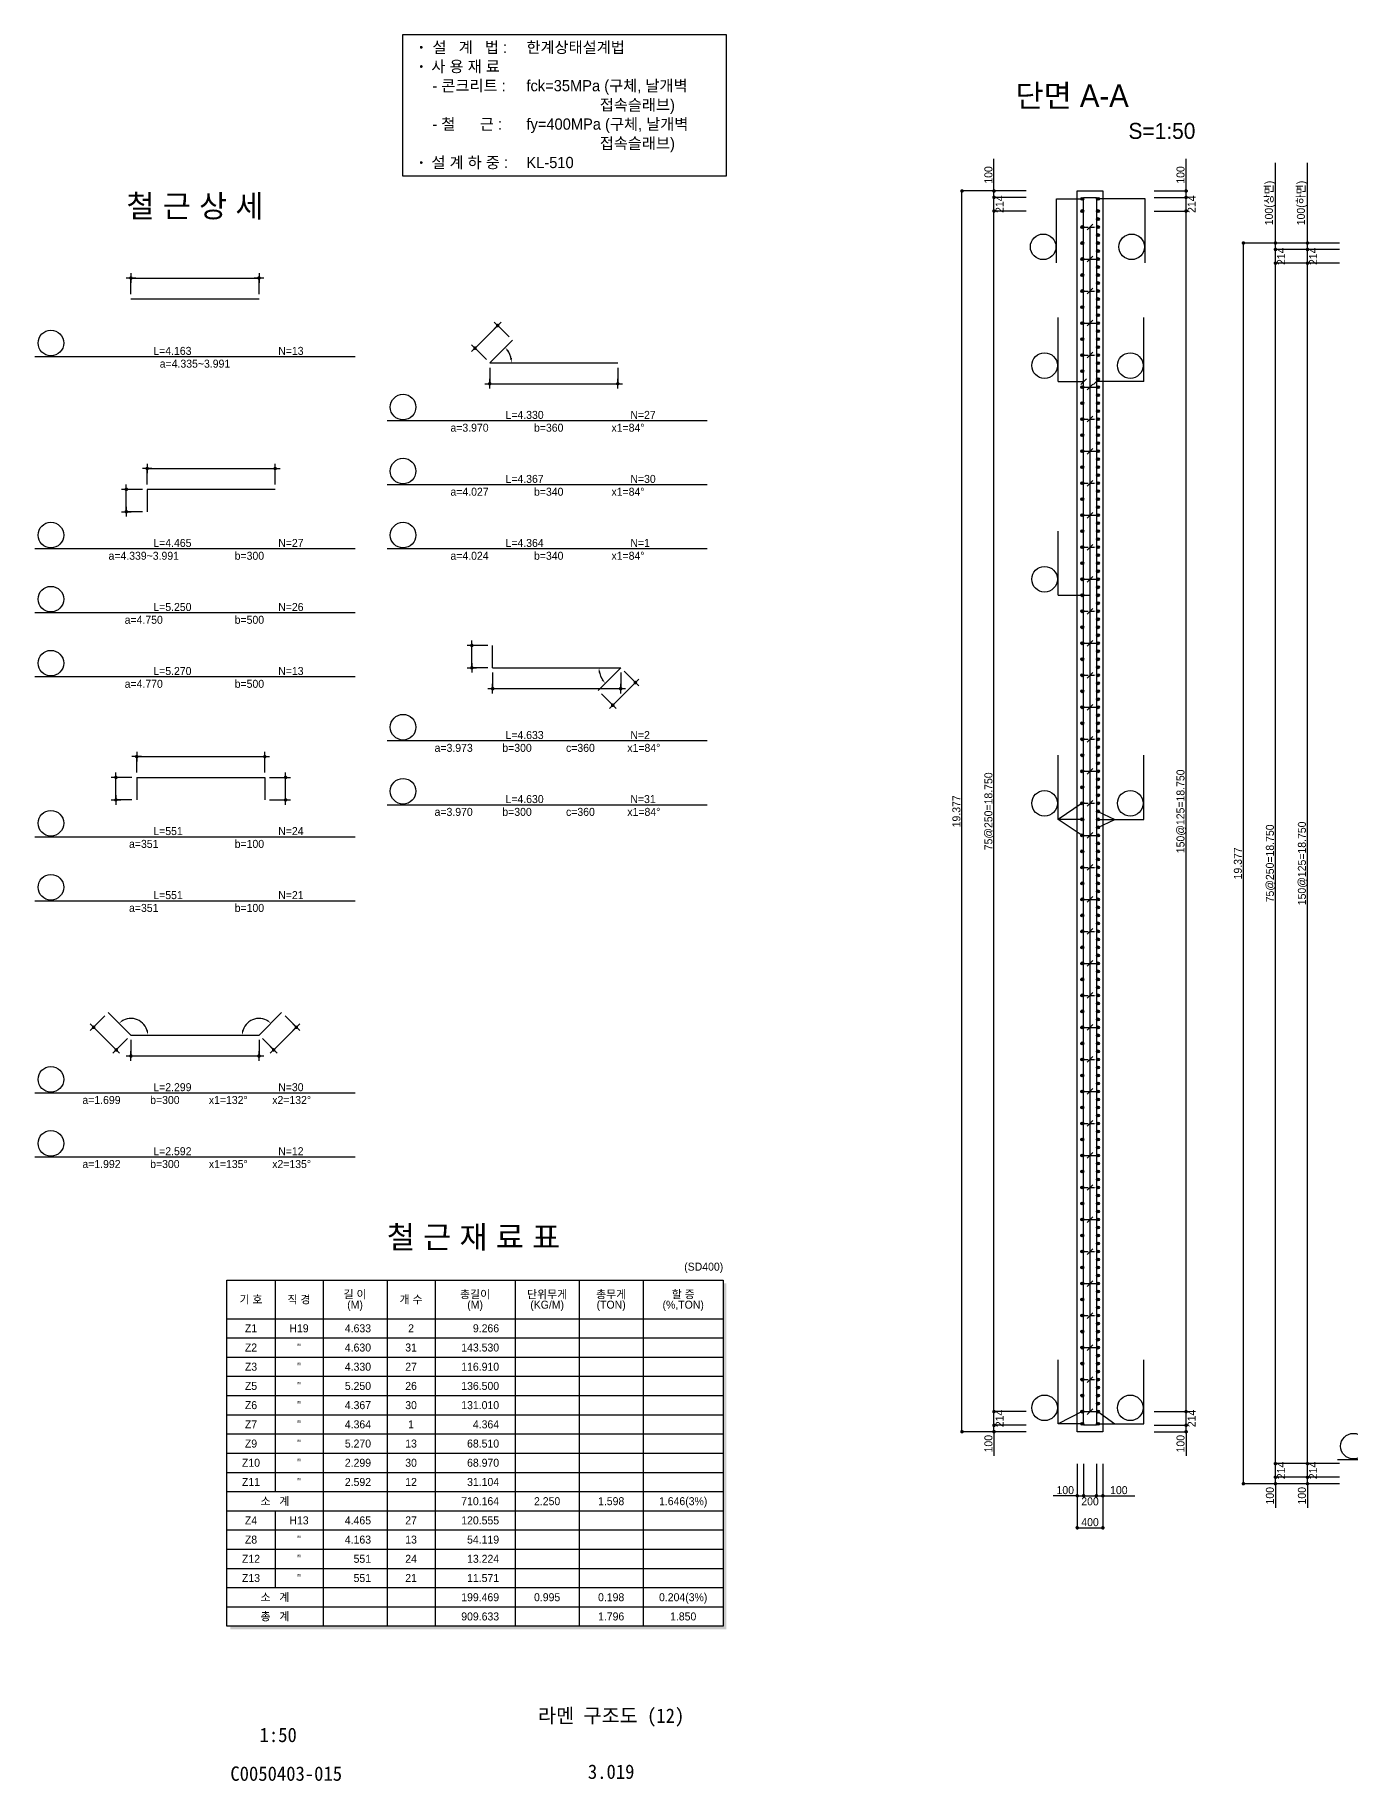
# Model space of a CAD drawing. Extents: x 2629709 to 3675628, y 1179 to 102095.
# Drawn here: x 3538678 to 3559218, y 1179 to 28450 of the extents above; entities that cross this region are included whole.
import ezdxf
from ezdxf.enums import TextEntityAlignment as Align

# ---------------------------------------------------------------- set-up
doc = ezdxf.new("R2010")
doc.units = 0
doc.header["$LTSCALE"] = 550
doc.header["$MEASUREMENT"] = 0
doc.linetypes.add('HIDDEN2', pattern=[0.1875, 0.125, -0.0625])
for name, color, linetype in [('CS-CONC-MAJR', 4, 'CONTINUOUS'), ('CS-DIML', 1, 'CONTINUOUS'), ('CS-DIMS', 1, 'CONTINUOUS'), ('CS-DIMT', 3, 'CONTINUOUS'), ('CS-LEAT', 7, 'CONTINUOUS'), ('CS-MISC', 3, 'CONTINUOUS'), ('CS-NOTE', 3, 'CONTINUOUS'), ('CS-RBAR-EREC', 6, 'CONTINUOUS'), ('CS-RBAR-MAJR', 6, 'CONTINUOUS'), ('CS-SYMB', 3, 'CONTINUOUS'), ('CS-SYMB-LIN3', 1, 'CONTINUOUS'), ('CS-TABL-LIN1', 4, 'CONTINUOUS'), ('CS-TABL-LIN2', 1, 'CONTINUOUS'), ('CS-TABL-TEX2', 3, 'CONTINUOUS'), ('CS-TEXT', 3, 'CONTINUOUS'), ('CZ-TEX1', 6, 'CONTINUOUS'), ('CZ-TEX2', 3, 'CONTINUOUS'), ('TITLE-TEXT', 7, 'CONTINUOUS')]:
    doc.layers.add(name, color=color, linetype=linetype)
doc.styles.add('A_STANDARD', font='Dotum.ttf')
doc.styles.add('TB_TEXT', font='DotumChe.ttf')
doc.styles.add('돋움', font='Dotum.ttf')

# ---------------------------------------------------------------- blocks, each defined once
blk = doc.blocks.new('CSBSHPE-A00')
at = {"layer": 'CS-DIMS'}
for p, q in [((-18.5, 6.5), (-21.5, 6.5)), ((-20, 8), (-20, 5)), ((-20, 1.5), (-20, 6.5)), ((-20, 6.5), (20, 6.5)), ((21.5, 6.5), (18.5, 6.5)), ((20, 8), (20, 5)), ((20, 1.5), (20, 6.5))]:
    blk.add_line(p, q, dxfattribs=at)
at = {"layer": 'CS-DIMS', "const_width": 0.55}
for points in [[(-19.725, 6.5, 1), (-20.275, 6.5, 1)], [(20.275, 6.5, 1), (19.725, 6.5, 1)]]:
    blk.add_lwpolyline(points, format="xyb", close=True, dxfattribs=at)
at = {"layer": 'CS-RBAR-EREC'}
blk.add_line((-20, 0), (20, 0), dxfattribs=at)
at = {"layer": 'CS-TEXT', "style": 'A_STANDARD', "flags": 1}
blk.add_attdef('A', text='', height=2.5, dxfattribs=at).set_placement((-0.000047, 8.166619), align=Align.CENTER)
blk = doc.blocks.new('CSBNUM1-JEWON')
at = {"layer": 'CS-SYMB-LIN3'}
blk.add_circle((5, 4.2), 4, dxfattribs=at)
at = {"layer": 'CS-TEXT', "style": 'A_STANDARD', "flags": 1}
blk.add_attdef('RB_NO', text='', height=2.5, dxfattribs=at).set_placement((5, 4.2), align=Align.MIDDLE)
for tag, p in [('RB_DIA', (11.5, 1.5)), ('RB_LEN', (1.739, -3.958874))]:
    blk.add_attdef(tag, p, '', height=2.5, dxfattribs=at)
blk = doc.blocks.new('CSBSHPE-B00')
at = {"layer": 'CS-DIMS'}
for p, q in [((-18.5, 6.5), (-21.5, 6.5)), ((-20, 8), (-20, 5)), ((-20, 1.5), (-20, 6.5)), ((-20, 6.5), (20, 6.5)), ((18.5, 6.5), (21.5, 6.5)), ((20, 5), (20, 8)), ((20, 1.5), (20, 6.5)), ((-25, 0), (-28, 0)), ((-26.5, -1.5), (-26.5, 1.5)), ((-26.5, -7), (-26.5, 0)), ((-21.5, 0), (-26.5, 0)), ((-28, -7), (-25, -7)), ((-26.5, -5.5), (-26.5, -8.5)), ((-21.5, -7), (-26.5, -7))]:
    blk.add_line(p, q, dxfattribs=at)
at = {"layer": 'CS-DIMS', "const_width": 0.55}
for points in [[(-19.725, 6.5, 1), (-20.275, 6.5, 1)], [(20.275, 6.5, 1), (19.725, 6.5, 1)], [(-26.225, 0, 1), (-26.775, 0, 1)], [(-26.225, -7, 1), (-26.775, -7, 1)]]:
    blk.add_lwpolyline(points, format="xyb", close=True, dxfattribs=at)
at = {"layer": 'CS-RBAR-EREC'}
for p, q in [((-20, 0), (-20, -7)), ((20, 0), (-20, 0))]:
    blk.add_line(p, q, dxfattribs=at)
at = {"layer": 'CS-TEXT', "style": 'A_STANDARD', "flags": 1}
blk.add_attdef('A', text='', height=2.5, dxfattribs=at).set_placement((0, 8.166667), align=Align.CENTER)
blk.add_attdef('B', text='', height=2.5, rotation=90, dxfattribs=at).set_placement((-28.166667, -3.430843), align=Align.CENTER)
blk = doc.blocks.new('CSBSHPE-D00')
at = {"layer": 'CS-DIMS'}
for p, q in [((-18.5, 6.5), (-21.5, 6.5)), ((-20, 8), (-20, 5)), ((-20, 1.5), (-20, 6.5)), ((-20, 6.5), (20, 6.5)), ((18.5, 6.5), (21.5, 6.5)), ((20, 5), (20, 8)), ((20, 1.5), (20, 6.5)), ((-25, 0), (-28, 0)), ((-26.5, -1.5), (-26.5, 1.5)), ((-26.5, -7), (-26.5, 0)), ((-21.5, 0), (-26.5, 0)), ((21.5, 0), (26.5, 0)), ((25, 0), (28, 0)), ((26.5, -1.5), (26.5, 1.5)), ((26.5, -7), (26.5, 0)), ((-28, -7), (-25, -7)), ((-26.5, -5.5), (-26.5, -8.5)), ((-21.5, -7), (-26.5, -7)), ((21.5, -7), (26.5, -7)), ((25, -7), (28, -7)), ((26.5, -8.5), (26.5, -5.5))]:
    blk.add_line(p, q, dxfattribs=at)
at = {"layer": 'CS-DIMS', "const_width": 0.55}
for points in [[(-19.725, 6.5, 1), (-20.275, 6.5, 1)], [(20.275, 6.5, 1), (19.725, 6.5, 1)], [(-26.225, 0, 1), (-26.775, 0, 1)], [(26.775, 0, 1), (26.225, 0, 1)], [(-26.225, -7, 1), (-26.775, -7, 1)], [(26.775, -7, 1), (26.225, -7, 1)]]:
    blk.add_lwpolyline(points, format="xyb", close=True, dxfattribs=at)
at = {"layer": 'CS-RBAR-EREC'}
for p, q in [((-20, 0), (-20, -7)), ((-20, 0), (20, 0)), ((20, 0), (20, -7))]:
    blk.add_line(p, q, dxfattribs=at)
at = {"layer": 'CS-TEXT', "style": 'A_STANDARD', "flags": 1}
blk.add_attdef('A', text='', height=2.5, dxfattribs=at).set_placement((0, 8.166667), align=Align.CENTER)
for tag, p in [('B', (-28.166667, -3.430843)), ('C', (24.833333, -3.430843))]:
    blk.add_attdef(tag, text='', height=2.5, rotation=90, dxfattribs=at).set_placement(p, align=Align.CENTER)
blk = doc.blocks.new('CSBSHPE-G00')
at = {"layer": 'CS-DIMS'}
for p, q in [((-28.131728, 6.010408), (-31.667262, 2.474874)), ((28.131728, 6.010408), (31.667262, 2.474874)), ((-30.606602, 3.535534), (-32.727922, 1.414214)), ((-30.606602, 1.414214), (-32.727922, 3.535534)), ((-24.596194, -4.596194), (-31.667262, 2.474874)), ((24.596194, -4.596194), (31.667262, 2.474874)), ((30.606602, 1.414214), (32.727922, 3.535534)), ((32.727922, 1.414214), (30.606602, 3.535534)), ((-25.656854, -5.656854), (-23.535534, -3.535534)), ((-25.656854, -3.535534), (-23.535534, -5.656854)), ((-21.06066, -1.06066), (-24.596194, -4.596194)), ((-20, -1.5), (-20, -6.5)), ((-20, -8), (-20, -5)), ((20, -1.5), (20, -6.5)), ((20, -8), (20, -5)), ((21.06066, -1.06066), (24.596194, -4.596194)), ((25.656854, -5.656854), (23.535534, -3.535534)), ((23.535534, -5.656854), (25.656854, -3.535534)), ((-21.5, -6.5), (-18.5, -6.5)), ((-20, -6.5), (20, -6.5)), ((18.5, -6.5), (21.5, -6.5))]:
    blk.add_line(p, q, dxfattribs=at)
for points, const_width in [([(-31.392262, 2.474873, 1), (-31.942262, 2.474873, 1)], 0.55), ([(31.942262, 2.474873, 1), (31.392262, 2.474873, 1)], 0.55), ([(-24.321195, -4.596194, 1), (-24.871193, -4.596194, 1)], 0.549999), ([(24.871193, -4.596194, 1), (24.321195, -4.596194, 1)], 0.549999), ([(-19.725, -6.5, 1), (-20.275, -6.5, 1)], 0.55), ([(20.275, -6.5, 1), (19.725, -6.5, 1)], 0.55)]:
    blk.add_lwpolyline(points, format="xyb", close=True, dxfattribs=dict(at, const_width=const_width))
at = {"layer": 'CS-DIMS', "linetype": 'ByBlock'}
for centre, start, end in [((-20, 0), 10.959545, 124.040455), ((20, 0), 55.959545, 169.040455)]:
    blk.add_arc(centre, 5.235912, start, end, dxfattribs=at)
at = {"layer": 'CS-DIMS'}
for points in [[(-22.386162, 4.464025), (-22.704337, 4.849725), (-23.702349, 3.702349)], [(-14.658472, 1.517019), (-15.156187, 1.469271), (-14.764088, 0)], [(14.658472, 1.517019), (15.156187, 1.469271), (14.764088, 0)], [(22.386162, 4.464025), (22.704337, 4.849725), (23.702349, 3.702349)]]:
    blk.add_solid(points, dxfattribs=at)
at = {"layer": 'CS-RBAR-EREC'}
for p, q in [((-20, 0), (-27.071068, 7.071068)), ((20, 0), (27.071068, 7.071068)), ((-20, 0), (20, 0))]:
    blk.add_line(p, q, dxfattribs=at)
at = {"layer": 'CS-TEXT', "style": 'A_STANDARD', "flags": 1}
for tag, p in [('X1', (-14.694, 4.441667)), ('X2', (13.723, 4.043667)), ('A', (0, -4.833333))]:
    blk.add_attdef(tag, text='', height=2.5, dxfattribs=at).set_placement(p, align=Align.CENTER)
for rotation, p in [(315, (-26.904316, 0.06895)), (45, (27.052723, 0.196777))]:
    blk.add_attdef('B', text='', height=2.5, rotation=rotation, dxfattribs=at).set_placement(p, align=Align.CENTER)
blk = doc.blocks.new('CSBSHPE-B07')
at = {"layer": 'CS-DIMS'}
for p, q in [((-24.596194, 4.596194), (-17.525126, 11.667262)), ((-18.585786, 10.606602), (-16.464466, 12.727922)), ((-16.464466, 10.606602), (-18.585786, 12.727922)), ((-13.989592, 8.131728), (-17.525126, 11.667262)), ((-23.535534, 5.656854), (-25.656854, 3.535534)), ((-25.656854, 5.656854), (-23.535534, 3.535534)), ((-21.06066, 1.06066), (-24.596194, 4.596194)), ((-20, -1.5), (-20, -6.5)), ((-20, -8), (-20, -5)), ((20, -1.5), (20, -6.5)), ((20, -8), (20, -5)), ((-21.5, -6.5), (-18.5, -6.5)), ((-20, -6.5), (20, -6.5)), ((18.5, -6.5), (21.5, -6.5))]:
    blk.add_line(p, q, dxfattribs=at)
for points, const_width in [([(-17.250127, 11.667262, 1), (-17.800126, 11.667262, 1)], 0.55), ([(-24.321195, 4.596194, 1), (-24.871193, 4.596194, 1)], 0.549999), ([(-19.725, -6.5, 1), (-20.275, -6.5, 1)], 0.55), ([(20.275, -6.5, 1), (19.725, -6.5, 1)], 0.55)]:
    blk.add_lwpolyline(points, format="xyb", close=True, dxfattribs=dict(at, const_width=const_width))
at = {"layer": 'CS-DIMS', "linetype": 'ByBlock'}
blk.add_arc((-20, 0), 6.788767, 8.447441, 36.552559, dxfattribs=at)
at = {"layer": 'CS-DIMS'}
for points in [[(-14.409272, 3.501208), (-14.03064, 3.827762), (-15.199617, 4.800383)], [(-13.072389, 1.514339), (-13.571031, 1.477513), (-13.211233, 0)]]:
    blk.add_solid(points, dxfattribs=at)
at = {"layer": 'CS-RBAR-EREC'}
for q in [(-12.928932, 7.071068), (20, 0)]:
    blk.add_line((-20, 0), q, dxfattribs=at)
at = {"layer": 'CS-TEXT', "style": 'A_STANDARD', "flags": 1}
blk.add_attdef('B', text='', height=2.5, rotation=45, dxfattribs=at).set_placement((-22.19027, 9.35914), align=Align.CENTER)
for tag, p in [('X1', (-11.74727, 1.575416)), ('A', (0, -4.833333))]:
    blk.add_attdef(tag, text='', height=2.5, dxfattribs=at).set_placement(p, align=Align.CENTER)
blk = doc.blocks.new('CSBSHPE-G42')
at = {"layer": 'CS-DIMS'}
for p, q in [((-25, 7), (-28, 7)), ((-26.5, 5.5), (-26.5, 8.5)), ((-26.5, 0), (-26.5, 7)), ((-21.5, 7), (-26.5, 7)), ((-28, 0), (-25, 0)), ((-26.5, 1.5), (-26.5, -1.5)), ((-21.5, 0), (-26.5, 0)), ((-20, -1.5), (-20, -6.5)), ((-20, -8), (-20, -5)), ((17.525126, -11.667262), (24.596194, -4.596194)), ((20, -1.5), (20, -6.5)), ((20, -8), (20, -5)), ((21.06066, -1.06066), (24.596194, -4.596194)), ((23.535534, -5.656854), (25.656854, -3.535534)), ((25.656854, -5.656854), (23.535534, -3.535534)), ((-21.5, -6.5), (-18.5, -6.5)), ((-20, -6.5), (20, -6.5)), ((13.989592, -8.131728), (17.525126, -11.667262)), ((18.585786, -10.606602), (16.464466, -12.727922)), ((16.464466, -10.606602), (18.585786, -12.727922)), ((18.5, -6.5), (21.5, -6.5))]:
    blk.add_line(p, q, dxfattribs=at)
for points, const_width in [([(-26.225, 7, 1), (-26.775, 7, 1)], 0.55), ([(-26.225, 0, 1), (-26.775, 0, 1)], 0.55), ([(24.871194, -4.596195, 1), (24.321194, -4.596195, 1)], 0.55), ([(-19.725, -6.5, 1), (-20.275, -6.5, 1)], 0.55), ([(20.275, -6.5, 1), (19.725, -6.5, 1)], 0.55), ([(17.800125, -11.667262, 1), (17.250127, -11.667262, 1)], 0.549999)]:
    blk.add_lwpolyline(points, format="xyb", close=True, dxfattribs=dict(at, const_width=const_width))
at = {"layer": 'CS-DIMS', "linetype": 'ByBlock'}
blk.add_arc((20, 0), 6.788767, 188.447441, 216.552559, dxfattribs=at)
at = {"layer": 'CS-DIMS'}
for points in [[(13.57103, -1.477514), (13.072389, -1.514338), (13.211233, 0)], [(14.03064, -3.827761), (14.409273, -3.501208), (15.199617, -4.800383)]]:
    blk.add_solid(points, dxfattribs=at)
at = {"layer": 'CS-RBAR-EREC'}
for p, q in [((-20, 0), (-20, 7)), ((-20, 0), (20, 0)), ((20, 0), (12.928932, -7.071068))]:
    blk.add_line(p, q, dxfattribs=at)
at = {"layer": 'CS-TEXT', "style": 'A_STANDARD', "flags": 1}
for tag, rotation, p in [('B', 90, (-28.166667, 3.569157)), ('C', 225, (22.19027, -9.359141))]:
    blk.add_attdef(tag, text='', height=2.5, rotation=rotation, dxfattribs=at).set_placement(p, align=Align.CENTER)
for tag, p in [('A', (0, -4.833333)), ('X1', (10.387827, -4.57599))]:
    blk.add_attdef(tag, text='', height=2.5, dxfattribs=at).set_placement(p, align=Align.CENTER)
blk = doc.blocks.new('CSBNUM1')
at = {"layer": 'CS-SYMB-LIN3'}
blk.add_line((0, 0), (20, 0), dxfattribs=at)
blk.add_circle((5, 4.2), 4, dxfattribs=at)
at = {"layer": 'CS-TEXT', "style": 'A_STANDARD', "flags": 1}
blk.add_attdef('RB_NO', text='', height=2.5, dxfattribs=at).set_placement((5, 4.2), align=Align.MIDDLE)
for tag, p in [('RB_DIA', (11.5, 1.5)), ('RB_LEN', (1.739, -3.958874))]:
    blk.add_attdef(tag, p, '', height=2.5, dxfattribs=at)
blk = doc.blocks.new('CXDIMDT2')
at = {"layer": 'CS-MISC', "const_width": 0.5}
blk.add_lwpolyline([(0.25, 0, 1), (-0.25, 0, 1)], format="xyb", close=True, dxfattribs=at)
blk = doc.blocks.new('CSBSEC1')
at = {"layer": 'CS-RBAR-MAJR', "const_width": 0.45}
blk.add_lwpolyline([(0.225, 0, 1), (-0.225, 0, 1)], format="xyb", close=True, dxfattribs=at)
at = {"layer": 'CS-RBAR-MAJR'}
blk.add_circle((0, 0), 0.45, dxfattribs=at)
blk = doc.blocks.new('CXLEATK')
at = {"layer": 'CS-MISC'}
blk.add_line((-0.883885, 0.883882), (0.883882, -0.883882), dxfattribs=at)
blk = doc.blocks.new('A$Cc22b2ba3')
at = {"layer": 'CS-LEAT', "linetype": 'ByBlock'}
blk.add_lwpolyline([(-10615, -4900), (-500, -4900), (-500, -500), (-10615, -500)], close=True, dxfattribs=at)
at = {"layer": 'CS-NOTE', "linetype": 'ByBlock', "const_width": 43.7}
for points in [[(-10054, -887, 1), (-10011, -887, 1)], [(-10054, -1487, 1), (-10011, -1487, 1)], [(-10054, -4487, 1), (-10011, -4487, 1)]]:
    blk.add_lwpolyline(points, format="xyb", close=True, dxfattribs=at)
at = {"layer": 'CS-NOTE', "linetype": 'ByBlock', "style": '돋움'}
for s, p in [('설   계   법 : ', (-9684, -1060)), ('한계상태설계법', (-6747, -1060)), ('사 용 재 료', (-9716, -1660)), ('- 콘크리트 :', (-9684, -2260)), ('fck=35MPa (구체, 날개벽', (-6747, -2260)), ('                  접속슬래브)', (-6747, -2860)), ('- 철      근 :', (-9684, -3460)), ('fy=400MPa (구체, 날개벽', (-6747, -3460)), ('                  접속슬래브)', (-6747, -4060)), ('설 계 하 중 :', (-9716, -4660)), ('KL-510', (-6747, -4660))]:
    blk.add_text(s, height=350, dxfattribs=at).set_placement(p)

msp = doc.modelspace()

# ---------------------------------------------------------------- linework, layer by layer
at = {"layer": 'CS-CONC-MAJR'}
for p, q in [((3554957, 6635), (3554957, 26013)), ((3554957, 26013), (3555357, 26013)), ((3555357, 26013), (3555357, 6635)), ((3555357, 6635), (3554957, 6635))]:
    msp.add_line(p, q, dxfattribs=at)
at = {"layer": 'CS-DIML'}
for p, q in [((3553657, 26013), (3553657, 26513)), ((3556657, 26013), (3556657, 26513)), ((3558053, 25200), (3558053, 26450)), ((3558553, 25200), (3558553, 26450)), ((3553657, 26013), (3553132, 26013)), ((3553157, 6635), (3553157, 26013)), ((3554157, 26013), (3553632, 26013)), ((3554157, 25913), (3553632, 25913)), ((3553657, 25913), (3553657, 26013)), ((3553657, 25699), (3553657, 25913)), ((3556157, 26013), (3556682, 26013)), ((3556157, 25913), (3556682, 25913)), ((3556657, 25913), (3556657, 26013)), ((3556657, 25699), (3556657, 25913)), ((3554157, 25699), (3553632, 25699)), ((3553657, 6949), (3553657, 25699)), ((3554635, 25890), (3555035, 25890)), ((3556017, 25890), (3555280, 25890)), ((3556157, 25699), (3556682, 25699)), ((3556657, 6949), (3556657, 25699)), ((3555157, 6949), (3555157, 25449)), ((3558053, 25200), (3557528, 25200)), ((3557553, 5823), (3557553, 25200)), ((3558553, 25200), (3558028, 25200)), ((3558553, 25100), (3558028, 25100)), ((3558053, 25100), (3558053, 25200)), ((3558053, 24886), (3558053, 25100)), ((3559053, 25200), (3558528, 25200)), ((3559053, 25100), (3558528, 25100)), ((3558553, 25100), (3558553, 25200)), ((3558553, 24886), (3558553, 25100)), ((3558553, 24886), (3558028, 24886)), ((3558053, 6136), (3558053, 24886)), ((3559053, 24886), (3558528, 24886)), ((3558553, 6136), (3558553, 24886)), ((3538678, 23428), (3543678, 23428)), ((3554657, 23036), (3555057, 23036)), ((3555995, 23036), (3555257, 23036)), ((3544178, 22428), (3549178, 22428)), ((3544178, 21428), (3549178, 21428)), ((3538678, 20428), (3543678, 20428)), ((3544178, 20428), (3549178, 20428)), ((3554657, 19699), (3555157, 19699)), ((3538678, 19428), (3543678, 19428)), ((3538678, 18428), (3543678, 18428)), ((3544178, 17428), (3549178, 17428)), ((3544178, 16428), (3549178, 16428)), ((3555035, 16449), (3554657, 16199)), ((3555035, 16199), (3554657, 16199)), ((3555035, 15949), (3554657, 16199)), ((3555280, 16324), (3555545, 16199)), ((3555280, 16199), (3555545, 16199)), ((3555280, 16074), (3555545, 16199)), ((3555545, 16199), (3555995, 16199)), ((3538678, 15928), (3543678, 15928)), ((3538678, 14928), (3543678, 14928)), ((3538678, 11928), (3543678, 11928)), ((3538678, 10928), (3543678, 10928)), ((3554157, 6949), (3553632, 6949)), ((3553657, 6735), (3553657, 6949)), ((3555035, 6949), (3554657, 6758)), ((3555280, 6949), (3555545, 6758)), ((3556157, 6949), (3556682, 6949)), ((3556657, 6735), (3556657, 6949)), ((3553657, 6635), (3553132, 6635)), ((3554157, 6735), (3553632, 6735)), ((3554157, 6635), (3553632, 6635)), ((3553657, 6635), (3553657, 6735)), ((3553657, 6635), (3553657, 6260)), ((3555035, 6758), (3554657, 6758)), ((3555280, 6758), (3555545, 6758)), ((3555545, 6758), (3555995, 6758)), ((3556157, 6735), (3556682, 6735)), ((3556157, 6635), (3556682, 6635)), ((3556657, 6635), (3556657, 6735)), ((3556657, 6635), (3556657, 6260)), ((3554957, 6135), (3554957, 5610)), ((3554957, 6135), (3554957, 5610)), ((3555057, 6135), (3555057, 5610)), ((3555057, 6135), (3555057, 5610)), ((3555257, 6135), (3555257, 5610)), ((3555257, 6135), (3555257, 5610)), ((3555357, 6135), (3555357, 5610)), ((3555357, 6135), (3555357, 5610)), ((3558553, 6136), (3558028, 6136)), ((3558053, 5923), (3558053, 6136)), ((3559053, 6136), (3558528, 6136)), ((3558553, 5923), (3558553, 6136)), ((3558053, 5823), (3557528, 5823)), ((3558553, 5923), (3558028, 5923)), ((3558553, 5823), (3558028, 5823)), ((3558053, 5823), (3558053, 5923)), ((3558053, 5823), (3558053, 5448)), ((3559053, 5923), (3558528, 5923)), ((3559053, 5823), (3558528, 5823)), ((3558553, 5823), (3558553, 5923)), ((3558553, 5823), (3558553, 5448)), ((3554957, 5635), (3554582, 5635)), ((3554957, 5635), (3554582, 5635)), ((3554957, 5635), (3554957, 5110)), ((3554957, 5635), (3555057, 5635)), ((3554957, 5635), (3554957, 5110)), ((3554957, 5635), (3555057, 5635)), ((3555057, 5635), (3555257, 5635)), ((3555057, 5635), (3555257, 5635)), ((3555257, 5635), (3555357, 5635)), ((3555257, 5635), (3555357, 5635)), ((3555357, 5635), (3555357, 5110)), ((3555357, 5635), (3555857, 5635)), ((3555357, 5635), (3555357, 5110)), ((3555357, 5635), (3555857, 5635)), ((3554957, 5135), (3555357, 5135)), ((3554957, 5135), (3555357, 5135))]:
    msp.add_line(p, q, dxfattribs=at)
at = {"layer": 'CS-RBAR-EREC', "linetype": 'HIDDEN2'}
for p, q in [((3555057, 25449), (3555257, 25449)), ((3555057, 24449), (3555257, 24449)), ((3555057, 23449), (3555257, 23449)), ((3555057, 22449), (3555257, 22449)), ((3555057, 21449), (3555257, 21449)), ((3555057, 20449), (3555257, 20449)), ((3555057, 19449), (3555257, 19449)), ((3555057, 18449), (3555257, 18449)), ((3555057, 17449), (3555257, 17449)), ((3555057, 16449), (3555257, 16449)), ((3555057, 15449), (3555257, 15449)), ((3555057, 14449), (3555257, 14449)), ((3555057, 13449), (3555257, 13449)), ((3555057, 12449), (3555257, 12449)), ((3555057, 11449), (3555257, 11449)), ((3555057, 10449), (3555257, 10449)), ((3555057, 9449), (3555257, 9449)), ((3555057, 8449), (3555257, 8449)), ((3555057, 7449), (3555257, 7449))]:
    msp.add_line(p, q, dxfattribs=at)
at = {"layer": 'CS-RBAR-EREC', "linetype": 'Continuous'}
for p, q in [((3555057, 24949), (3555257, 24949)), ((3555057, 23949), (3555257, 23949)), ((3555057, 22949), (3555257, 22949)), ((3555057, 21949), (3555257, 21949)), ((3555057, 20949), (3555257, 20949)), ((3555057, 19949), (3555257, 19949)), ((3555057, 18949), (3555257, 18949)), ((3555057, 17949), (3555257, 17949)), ((3555057, 16949), (3555257, 16949)), ((3555057, 15949), (3555257, 15949)), ((3555057, 14949), (3555257, 14949)), ((3555057, 13949), (3555257, 13949)), ((3555057, 12949), (3555257, 12949)), ((3555057, 11949), (3555257, 11949)), ((3555057, 10949), (3555257, 10949)), ((3555057, 9949), (3555257, 9949)), ((3555057, 8949), (3555257, 8949)), ((3555057, 7949), (3555257, 7949)), ((3555057, 6949), (3555257, 6949))]:
    msp.add_line(p, q, dxfattribs=at)
at = {"layer": 'CS-RBAR-MAJR'}
for p, q in [((3555057, 25913), (3555257, 25913)), ((3555057, 6735), (3555057, 25913)), ((3555257, 25913), (3555257, 6735)), ((3555257, 6735), (3555057, 6735))]:
    msp.add_line(p, q, dxfattribs=at)
at = {"layer": 'CS-TABL-LIN1'}
msp.add_lwpolyline([(3541678, 9000), (3549428, 9000), (3549428, 3600), (3541678, 3600)], close=True, dxfattribs=at)
for points in [[(3549428, 8950), (3549478, 8950), (3549428, 3600), (3549478, 3600)], [(3541728, 3600), (3549478, 3600), (3541728, 3550), (3549478, 3550)]]:
    msp.add_solid(points, dxfattribs=at)
at = {"layer": 'CS-TABL-LIN2'}
for p, q in [((3542428, 9000), (3542428, 5700)), ((3543178, 9000), (3543178, 3600)), ((3544178, 9000), (3544178, 3600)), ((3544928, 9000), (3544928, 3600)), ((3546178, 9000), (3546178, 3600)), ((3547178, 9000), (3547178, 3600)), ((3548178, 9000), (3548178, 3600)), ((3541678, 8400), (3549428, 8400)), ((3541678, 8100), (3549428, 8100)), ((3541678, 7800), (3549428, 7800)), ((3541678, 7500), (3549428, 7500)), ((3541678, 7200), (3549428, 7200)), ((3541678, 6900), (3549428, 6900)), ((3541678, 6600), (3549428, 6600)), ((3541678, 6300), (3549428, 6300)), ((3541678, 6000), (3549428, 6000)), ((3541678, 5700), (3549428, 5700)), ((3541678, 5400), (3549428, 5400)), ((3542428, 5400), (3542428, 4200)), ((3541678, 5100), (3549428, 5100)), ((3541678, 4800), (3549428, 4800)), ((3541678, 4500), (3549428, 4500)), ((3541678, 4200), (3549428, 4200)), ((3541678, 3900), (3549428, 3900))]:
    msp.add_line(p, q, dxfattribs=at)

# ---------------------------------------------------------------- block references
at = {"layer": 'CS-DIMT', "linetype": 'ByBlock', "xscale": 0.5, "yscale": 0.5, "zscale": 0.5}
msp.add_blockref('A$Cc22b2ba3', (3549728, 28700), dxfattribs=at)
at = {"layer": 'CS-RBAR-EREC', "xscale": 50, "yscale": 50, "zscale": 50}
for name, p in [('CSBSHPE-A00', (3541178, 24328)), ('CSBSHPE-B07', (3546782, 23328)), ('CSBSHPE-B00', (3541431, 21353)), ('CSBSHPE-G42', (3546827, 18565)), ('CSBSHPE-D00', (3541269, 16853)), ('CSBSHPE-G00', (3541178, 12828))]:
    msp.add_blockref(name, p, dxfattribs=at)
at = {"layer": 'CS-RBAR-MAJR', "xscale": 50, "yscale": 50, "zscale": 50}
for name, p in [('CSBSEC1', (3555035, 25890)), ('CSBSEC1', (3555280, 25890)), ('CSBSEC1', (3555035, 25699)), ('CSBSEC1', (3555280, 25699)), ('CSBSEC1', (3555035, 25449)), ('CSBSEC1', (3555280, 25574)), ('CSBSEC1', (3555280, 25449)), ('CSBSEC1', (3555035, 25199)), ('CSBSEC1', (3555280, 25324)), ('CSBSEC1', (3555280, 25199)), ('CSBSEC1', (3555280, 25074)), ('CSBSEC1', (3555035, 24949)), ('CSBSEC1', (3555280, 24949)), ('CSBSEC1', (3555280, 24824)), ('CSBSEC1', (3555035, 24699)), ('CSBSEC1', (3555280, 24699)), ('CSBSEC1', (3555280, 24574)), ('CSBSEC1', (3555035, 24449)), ('CSBSEC1', (3555280, 24449)), ('CSBSEC1', (3555280, 24324)), ('CSBSEC1', (3555035, 24199)), ('CSBSEC1', (3555280, 24199)), ('CSBSEC1', (3555280, 24074)), ('CSBNUM1-JEWON', (3538678, 23428)), ('CSBSEC1', (3555035, 23949)), ('CSBSEC1', (3555280, 23949)), ('CSBSEC1', (3555280, 23824)), ('CSBSEC1', (3555035, 23699)), ('CSBSEC1', (3555035, 23449)), ('CSBSEC1', (3555280, 23699)), ('CSBSEC1', (3555280, 23574)), ('CSBSEC1', (3555280, 23449)), ('CSBSEC1', (3555035, 23199)), ('CSBSEC1', (3555280, 23324)), ('CSBSEC1', (3555280, 23199)), ('CSBSEC1', (3555035, 22949)), ('CSBSEC1', (3555280, 23074)), ('CSBSEC1', (3555280, 22949)), ('CSBNUM1-JEWON', (3544178, 22428)), ('CSBSEC1', (3555035, 22699)), ('CSBSEC1', (3555280, 22824)), ('CSBSEC1', (3555280, 22699)), ('CSBSEC1', (3555035, 22449)), ('CSBSEC1', (3555280, 22574)), ('CSBSEC1', (3555280, 22449)), ('CSBSEC1', (3555035, 22199)), ('CSBSEC1', (3555280, 22324)), ('CSBSEC1', (3555280, 22199)), ('CSBSEC1', (3555280, 22074)), ('CSBNUM1-JEWON', (3544178, 21428)), ('CSBSEC1', (3555035, 21949)), ('CSBSEC1', (3555280, 21949)), ('CSBSEC1', (3555280, 21824)), ('CSBSEC1', (3555035, 21699)), ('CSBSEC1', (3555280, 21699)), ('CSBSEC1', (3555280, 21574)), ('CSBSEC1', (3555035, 21449)), ('CSBSEC1', (3555280, 21449)), ('CSBSEC1', (3555280, 21324)), ('CSBSEC1', (3555035, 21199)), ('CSBSEC1', (3555280, 21199)), ('CSBSEC1', (3555280, 21074)), ('CSBNUM1-JEWON', (3538678, 20428)), ('CSBNUM1-JEWON', (3544178, 20428)), ('CSBSEC1', (3555035, 20949)), ('CSBSEC1', (3555280, 20949)), ('CSBSEC1', (3555280, 20824)), ('CSBSEC1', (3555035, 20699)), ('CSBSEC1', (3555035, 20449)), ('CSBSEC1', (3555280, 20699)), ('CSBSEC1', (3555280, 20574)), ('CSBSEC1', (3555280, 20449)), ('CSBSEC1', (3555035, 20199)), ('CSBSEC1', (3555280, 20324)), ('CSBSEC1', (3555280, 20199)), ('CSBSEC1', (3555035, 19949)), ('CSBSEC1', (3555280, 20074)), ('CSBSEC1', (3555280, 19949)), ('CSBNUM1-JEWON', (3538678, 19428)), ('CSBSEC1', (3555035, 19699)), ('CSBSEC1', (3555280, 19824)), ('CSBSEC1', (3555280, 19699)), ('CSBSEC1', (3555035, 19449)), ('CSBSEC1', (3555280, 19574)), ('CSBSEC1', (3555280, 19449)), ('CSBSEC1', (3555035, 19199)), ('CSBSEC1', (3555280, 19324)), ('CSBSEC1', (3555280, 19199)), ('CSBSEC1', (3555280, 19074)), ('CSBNUM1-JEWON', (3538678, 18428)), ('CSBSEC1', (3555035, 18949)), ('CSBSEC1', (3555280, 18949)), ('CSBSEC1', (3555280, 18824)), ('CSBSEC1', (3555035, 18699)), ('CSBSEC1', (3555280, 18699)), ('CSBSEC1', (3555280, 18574)), ('CSBSEC1', (3555035, 18449)), ('CSBSEC1', (3555280, 18449)), ('CSBSEC1', (3555280, 18324)), ('CSBSEC1', (3555035, 18199)), ('CSBSEC1', (3555280, 18199)), ('CSBSEC1', (3555280, 18074)), ('CSBNUM1-JEWON', (3544178, 17428)), ('CSBSEC1', (3555035, 17949)), ('CSBSEC1', (3555280, 17949)), ('CSBSEC1', (3555280, 17824)), ('CSBSEC1', (3555035, 17699)), ('CSBSEC1', (3555035, 17449)), ('CSBSEC1', (3555280, 17699)), ('CSBSEC1', (3555280, 17574)), ('CSBSEC1', (3555280, 17449)), ('CSBSEC1', (3555035, 17199)), ('CSBSEC1', (3555280, 17324)), ('CSBSEC1', (3555280, 17199)), ('CSBSEC1', (3555035, 16949)), ('CSBSEC1', (3555280, 17074)), ('CSBSEC1', (3555280, 16949)), ('CSBNUM1-JEWON', (3544178, 16428)), ('CSBSEC1', (3555035, 16699)), ('CSBSEC1', (3555280, 16824)), ('CSBSEC1', (3555280, 16699)), ('CSBSEC1', (3555035, 16449)), ('CSBSEC1', (3555280, 16574)), ('CSBSEC1', (3555280, 16449)), ('CSBNUM1-JEWON', (3538678, 15928)), ('CSBSEC1', (3555035, 16199)), ('CSBSEC1', (3555280, 16324)), ('CSBSEC1', (3555280, 16199)), ('CSBSEC1', (3555280, 16074)), ('CSBSEC1', (3555035, 15949)), ('CSBSEC1', (3555280, 15949)), ('CSBSEC1', (3555280, 15824)), ('CSBSEC1', (3555035, 15699)), ('CSBSEC1', (3555280, 15699)), ('CSBSEC1', (3555280, 15574)), ('CSBNUM1-JEWON', (3538678, 14928)), ('CSBSEC1', (3555035, 15449)), ('CSBSEC1', (3555280, 15449)), ('CSBSEC1', (3555280, 15324)), ('CSBSEC1', (3555035, 15199)), ('CSBSEC1', (3555280, 15199)), ('CSBSEC1', (3555280, 15074)), ('CSBSEC1', (3555035, 14949)), ('CSBSEC1', (3555280, 14949)), ('CSBSEC1', (3555280, 14824)), ('CSBSEC1', (3555035, 14699)), ('CSBSEC1', (3555035, 14449)), ('CSBSEC1', (3555280, 14699)), ('CSBSEC1', (3555280, 14574)), ('CSBSEC1', (3555280, 14449)), ('CSBSEC1', (3555035, 14199)), ('CSBSEC1', (3555280, 14324)), ('CSBSEC1', (3555280, 14199)), ('CSBSEC1', (3555035, 13949)), ('CSBSEC1', (3555280, 14074)), ('CSBSEC1', (3555280, 13949)), ('CSBSEC1', (3555035, 13699)), ('CSBSEC1', (3555280, 13824)), ('CSBSEC1', (3555280, 13699)), ('CSBSEC1', (3555035, 13449)), ('CSBSEC1', (3555280, 13574)), ('CSBSEC1', (3555280, 13449)), ('CSBSEC1', (3555035, 13199)), ('CSBSEC1', (3555280, 13324)), ('CSBSEC1', (3555280, 13199)), ('CSBSEC1', (3555280, 13074)), ('CSBSEC1', (3555035, 12949)), ('CSBSEC1', (3555280, 12949)), ('CSBSEC1', (3555280, 12824)), ('CSBSEC1', (3555035, 12699)), ('CSBSEC1', (3555280, 12699)), ('CSBSEC1', (3555280, 12574)), ('CSBNUM1-JEWON', (3538678, 11928)), ('CSBSEC1', (3555035, 12449)), ('CSBSEC1', (3555280, 12449)), ('CSBSEC1', (3555280, 12324)), ('CSBSEC1', (3555035, 12199)), ('CSBSEC1', (3555280, 12199)), ('CSBSEC1', (3555280, 12074)), ('CSBSEC1', (3555035, 11949)), ('CSBSEC1', (3555280, 11949)), ('CSBSEC1', (3555280, 11824)), ('CSBSEC1', (3555035, 11699)), ('CSBSEC1', (3555035, 11449)), ('CSBSEC1', (3555280, 11699)), ('CSBSEC1', (3555280, 11574)), ('CSBSEC1', (3555280, 11449)), ('CSBNUM1-JEWON', (3538678, 10928)), ('CSBSEC1', (3555035, 11199)), ('CSBSEC1', (3555280, 11324)), ('CSBSEC1', (3555280, 11199)), ('CSBSEC1', (3555035, 10949)), ('CSBSEC1', (3555280, 11074)), ('CSBSEC1', (3555280, 10949)), ('CSBSEC1', (3555035, 10699)), ('CSBSEC1', (3555280, 10824)), ('CSBSEC1', (3555280, 10699)), ('CSBSEC1', (3555035, 10449)), ('CSBSEC1', (3555280, 10574)), ('CSBSEC1', (3555280, 10449)), ('CSBSEC1', (3555035, 10199)), ('CSBSEC1', (3555280, 10324)), ('CSBSEC1', (3555280, 10199)), ('CSBSEC1', (3555280, 10074)), ('CSBSEC1', (3555035, 9949)), ('CSBSEC1', (3555280, 9949)), ('CSBSEC1', (3555280, 9824)), ('CSBSEC1', (3555035, 9699)), ('CSBSEC1', (3555280, 9699)), ('CSBSEC1', (3555280, 9574)), ('CSBSEC1', (3555035, 9449)), ('CSBSEC1', (3555280, 9449)), ('CSBSEC1', (3555280, 9324)), ('CSBSEC1', (3555035, 9199)), ('CSBSEC1', (3555280, 9199)), ('CSBSEC1', (3555280, 9074)), ('CSBSEC1', (3555035, 8949)), ('CSBSEC1', (3555280, 8949)), ('CSBSEC1', (3555280, 8824)), ('CSBSEC1', (3555035, 8699)), ('CSBSEC1', (3555035, 8449)), ('CSBSEC1', (3555280, 8699)), ('CSBSEC1', (3555280, 8574)), ('CSBSEC1', (3555280, 8449)), ('CSBSEC1', (3555035, 8199)), ('CSBSEC1', (3555280, 8324)), ('CSBSEC1', (3555280, 8199)), ('CSBSEC1', (3555035, 7949)), ('CSBSEC1', (3555280, 8074)), ('CSBSEC1', (3555280, 7949)), ('CSBSEC1', (3555035, 7699)), ('CSBSEC1', (3555280, 7824)), ('CSBSEC1', (3555280, 7699)), ('CSBSEC1', (3555035, 7449)), ('CSBSEC1', (3555280, 7574)), ('CSBSEC1', (3555280, 7449)), ('CSBSEC1', (3555035, 7199)), ('CSBSEC1', (3555280, 7324)), ('CSBSEC1', (3555280, 7199)), ('CSBSEC1', (3555280, 7074)), ('CSBSEC1', (3555035, 6949)), ('CSBSEC1', (3555280, 6949)), ('CSBSEC1', (3555035, 6758)), ('CSBSEC1', (3555280, 6758)), ('CSBNUM1', (3559021, 6199))]:
    msp.add_blockref(name, p, dxfattribs=at)
at = {"layer": 'CS-RBAR-MAJR', "xscale": 50, "yscale": 50, "zscale": 50, "rotation": 90}
for p in [(3554635, 24890), (3556017, 24890), (3554657, 23036), (3555995, 23036), (3554657, 19699), (3554657, 16199), (3555995, 16199), (3554657, 6758), (3555995, 6758)]:
    msp.add_blockref('CSBNUM1', p, dxfattribs=at)
at = {"layer": 'CS-SYMB', "rotation": 90}
for name, p, xscale, yscale, zscale in [('CXDIMDT2', (3553157, 26013), 55, 55, 55), ('CXDIMDT2', (3553657, 26013), 55, 55, 55), ('CXDIMDT2', (3553657, 26013), 55, 55, 55), ('CXDIMDT2', (3553657, 25913), 55, 55, 55), ('CXDIMDT2', (3553657, 25913), 55, 55, 55), ('CXDIMDT2', (3556657, 26013), 55, 55, 55), ('CXDIMDT2', (3556657, 26013), 55, 55, 55), ('CXDIMDT2', (3556657, 25913), 55, 55, 55), ('CXDIMDT2', (3556657, 25913), 55, 55, 55), ('CXDIMDT2', (3553657, 25699), 55, 55, 55), ('CXDIMDT2', (3553657, 25699), 55, 55, 55), ('CXDIMDT2', (3556657, 25699), 55, 55, 55), ('CXDIMDT2', (3556657, 25699), 55, 55, 55), ('CXLEATK', (3555157, 25449), 50, 50, 50), ('CXDIMDT2', (3557553, 25200), 55, 55, 55), ('CXDIMDT2', (3558053, 25200), 55, 55, 55), ('CXDIMDT2', (3558053, 25200), 55, 55, 55), ('CXDIMDT2', (3558053, 25100), 55, 55, 55), ('CXDIMDT2', (3558053, 25100), 55, 55, 55), ('CXDIMDT2', (3558553, 25200), 55, 55, 55), ('CXDIMDT2', (3558553, 25200), 55, 55, 55), ('CXDIMDT2', (3558553, 25100), 55, 55, 55), ('CXDIMDT2', (3558553, 25100), 55, 55, 55), ('CXLEATK', (3555157, 24949), 50, 50, 50), ('CXDIMDT2', (3558053, 24886), 55, 55, 55), ('CXDIMDT2', (3558053, 24886), 55, 55, 55), ('CXDIMDT2', (3558553, 24886), 55, 55, 55), ('CXDIMDT2', (3558553, 24886), 55, 55, 55), ('CXLEATK', (3555157, 24449), 50, 50, 50), ('CXLEATK', (3555157, 23949), 50, 50, 50), ('CXLEATK', (3555157, 23449), 50, 50, 50), ('CXLEATK', (3555057, 23036), 50, 50, 50), ('CXLEATK', (3555157, 22949), 50, 50, 50), ('CXLEATK', (3555257, 23036), 50, 50, 50), ('CXLEATK', (3555157, 22449), 50, 50, 50), ('CXLEATK', (3555157, 21949), 50, 50, 50), ('CXLEATK', (3555157, 21449), 50, 50, 50), ('CXLEATK', (3555157, 20949), 50, 50, 50), ('CXLEATK', (3555157, 20449), 50, 50, 50), ('CXLEATK', (3555157, 19949), 50, 50, 50), ('CXLEATK', (3555157, 19449), 50, 50, 50), ('CXLEATK', (3555157, 18949), 50, 50, 50), ('CXLEATK', (3555157, 18449), 50, 50, 50), ('CXLEATK', (3555157, 17949), 50, 50, 50), ('CXLEATK', (3555157, 17449), 50, 50, 50), ('CXLEATK', (3555157, 16949), 50, 50, 50), ('CXLEATK', (3555157, 16449), 50, 50, 50), ('CXLEATK', (3555157, 15949), 50, 50, 50), ('CXLEATK', (3555157, 15449), 50, 50, 50), ('CXLEATK', (3555157, 14949), 50, 50, 50), ('CXLEATK', (3555157, 14449), 50, 50, 50), ('CXLEATK', (3555157, 13949), 50, 50, 50), ('CXLEATK', (3555157, 13449), 50, 50, 50), ('CXLEATK', (3555157, 12949), 50, 50, 50), ('CXLEATK', (3555157, 12449), 50, 50, 50), ('CXLEATK', (3555157, 11949), 50, 50, 50), ('CXLEATK', (3555157, 11449), 50, 50, 50), ('CXLEATK', (3555157, 10949), 50, 50, 50), ('CXLEATK', (3555157, 10449), 50, 50, 50), ('CXLEATK', (3555157, 9949), 50, 50, 50), ('CXLEATK', (3555157, 9449), 50, 50, 50), ('CXLEATK', (3555157, 8949), 50, 50, 50), ('CXLEATK', (3555157, 8449), 50, 50, 50), ('CXLEATK', (3555157, 7949), 50, 50, 50), ('CXLEATK', (3555157, 7449), 50, 50, 50), ('CXDIMDT2', (3553657, 6949), 55, 55, 55), ('CXDIMDT2', (3553657, 6949), 55, 55, 55), ('CXLEATK', (3555157, 6949), 50, 50, 50), ('CXDIMDT2', (3556657, 6949), 55, 55, 55), ('CXDIMDT2', (3556657, 6949), 55, 55, 55), ('CXDIMDT2', (3553157, 6635), 55, 55, 55), ('CXDIMDT2', (3553657, 6735), 55, 55, 55), ('CXDIMDT2', (3553657, 6735), 55, 55, 55), ('CXDIMDT2', (3553657, 6635), 55, 55, 55), ('CXDIMDT2', (3556657, 6735), 55, 55, 55), ('CXDIMDT2', (3556657, 6735), 55, 55, 55), ('CXDIMDT2', (3556657, 6635), 55, 55, 55), ('CXDIMDT2', (3558053, 6136), 55, 55, 55), ('CXDIMDT2', (3558053, 6136), 55, 55, 55), ('CXDIMDT2', (3558553, 6136), 55, 55, 55), ('CXDIMDT2', (3558553, 6136), 55, 55, 55), ('CXDIMDT2', (3557553, 5823), 55, 55, 55), ('CXDIMDT2', (3558053, 5923), 55, 55, 55), ('CXDIMDT2', (3558053, 5923), 55, 55, 55), ('CXDIMDT2', (3558053, 5823), 55, 55, 55), ('CXDIMDT2', (3558553, 5923), 55, 55, 55), ('CXDIMDT2', (3558553, 5923), 55, 55, 55), ('CXDIMDT2', (3558553, 5823), 55, 55, 55), ('CXDIMDT2', (3554957, 5635), 55, 55, 55), ('CXDIMDT2', (3554957, 5635), 55, 55, 55), ('CXDIMDT2', (3555057, 5635), 55, 55, 55), ('CXDIMDT2', (3555057, 5635), 55, 55, 55), ('CXDIMDT2', (3555057, 5635), 55, 55, 55), ('CXDIMDT2', (3555057, 5635), 55, 55, 55), ('CXDIMDT2', (3555257, 5635), 55, 55, 55), ('CXDIMDT2', (3555257, 5635), 55, 55, 55), ('CXDIMDT2', (3555257, 5635), 55, 55, 55), ('CXDIMDT2', (3555257, 5635), 55, 55, 55), ('CXDIMDT2', (3555357, 5635), 55, 55, 55), ('CXDIMDT2', (3555357, 5635), 55, 55, 55), ('CXDIMDT2', (3555357, 5635), 55, 55, 55), ('CXDIMDT2', (3555357, 5635), 55, 55, 55), ('CXDIMDT2', (3554957, 5135), 55, 55, 55), ('CXDIMDT2', (3554957, 5135), 55, 55, 55), ('CXDIMDT2', (3555357, 5135), 55, 55, 55), ('CXDIMDT2', (3555357, 5135), 55, 55, 55)]:
    msp.add_blockref(name, p, dxfattribs=dict(at, xscale=xscale, yscale=yscale, zscale=zscale))

# ---------------------------------------------------------------- texts
at = {"layer": 'CS-DIMT', "style": 'A_STANDARD'}
for s, p in [('100', (3553632, 26263)), ('100', (3556632, 26263)), ('100(상면)', (3558013, 25825)), ('100(하면)', (3558513, 25825)), ('75@250=18.750', (3553632, 16324)), ('150@125=18.750', (3556632, 16324)), ('19.377', (3553132, 16324)), ('75@250=18.750', (3558028, 15511)), ('150@125=18.750', (3558528, 15511)), ('19.377', (3557528, 15511)), ('100', (3553632, 6448)), ('100', (3556632, 6448)), ('100', (3558028, 5635)), ('100', (3558528, 5635))]:
    msp.add_text(s, height=125, rotation=90, dxfattribs=at).set_placement(p, align=Align.CENTER)
for p in [(3553682, 25806), (3556682, 25806), (3558078, 24993), (3558578, 24993), (3553682, 6842), (3556682, 6842), (3558078, 6029), (3558578, 6029)]:
    msp.add_text('214', height=125, rotation=90, dxfattribs=at).set_placement(p, align=Align.TOP_CENTER)
for s, p in [('100', (3554770, 5660)), ('100', (3554770, 5660)), ('100', (3555607, 5660)), ('100', (3555607, 5660)), ('400', (3555157, 5160)), ('400', (3555157, 5160))]:
    msp.add_text(s, height=125, dxfattribs=at).set_placement(p, align=Align.CENTER)
msp.add_text('200', height=125, dxfattribs=at).set_placement((3555157, 5610), align=Align.TOP_CENTER)
msp.add_text('200', height=125, dxfattribs=at).set_placement((3555157, 5610), align=Align.TOP_CENTER)
at = {"layer": 'CS-TABL-TEX2', "style": 'A_STANDARD'}
msp.add_text('(SD400)', height=125, dxfattribs=at).set_placement((3549428, 9150), align=Align.RIGHT)
for s, p in [('기 호', (3542053, 8700)), ('직 경', (3542803, 8700)), ('길 이', (3543678, 8781)), ('개 수', (3544553, 8700)), ('총길이', (3545553, 8781)), ('단위무게', (3546678, 8781)), ('총무게', (3547678, 8781)), ('할 증', (3548803, 8781)), ('(M)', (3543678, 8619)), ('(M)', (3545553, 8619)), ('(KG/M)', (3546678, 8619)), ('(TON)', (3547678, 8619)), ('(%,TON)', (3548803, 8619)), ('Z1', (3542053, 8250)), ('H19', (3542803, 8250)), ('2', (3544553, 8250)), ('Z2', (3542053, 7950)), ('"', (3542803, 7950)), ('31', (3544553, 7950)), ('Z3', (3542053, 7650)), ('"', (3542803, 7650)), ('27', (3544553, 7650)), ('Z5', (3542053, 7350)), ('"', (3542803, 7350)), ('26', (3544553, 7350)), ('Z6', (3542053, 7050)), ('"', (3542803, 7050)), ('30', (3544553, 7050)), ('Z7', (3542053, 6750)), ('"', (3542803, 6750)), ('1', (3544553, 6750)), ('Z9', (3542053, 6450)), ('"', (3542803, 6450)), ('13', (3544553, 6450)), ('Z10', (3542053, 6150)), ('"', (3542803, 6150)), ('30', (3544553, 6150)), ('Z11', (3542053, 5850)), ('"', (3542803, 5850)), ('12', (3544553, 5850)), ('소   계', (3542428, 5550)), ('2.250', (3546678, 5550)), ('1.598', (3547678, 5550)), ('1.646(3%)', (3548803, 5550)), ('Z4', (3542053, 5250)), ('H13', (3542803, 5250)), ('27', (3544553, 5250)), ('Z8', (3542053, 4950)), ('"', (3542803, 4950)), ('13', (3544553, 4950)), ('Z12', (3542053, 4650)), ('"', (3542803, 4650)), ('24', (3544553, 4650)), ('Z13', (3542053, 4350)), ('"', (3542803, 4350)), ('21', (3544553, 4350)), ('소   계', (3542428, 4050)), ('0.995', (3546678, 4050)), ('0.198', (3547678, 4050)), ('0.204(3%)', (3548803, 4050)), ('총   계', (3542428, 3750)), ('1.796', (3547678, 3750)), ('1.850', (3548803, 3750))]:
    msp.add_text(s, height=125, dxfattribs=at).set_placement(p, align=Align.MIDDLE_CENTER)
for s, p in [('4.633', (3543928, 8250)), ('9.266', (3545928, 8250)), ('4.630', (3543928, 7950)), ('143.530', (3545928, 7950)), ('4.330', (3543928, 7650)), ('116.910', (3545928, 7650)), ('5.250', (3543928, 7350)), ('136.500', (3545928, 7350)), ('4.367', (3543928, 7050)), ('131.010', (3545928, 7050)), ('4.364', (3543928, 6750)), ('4.364', (3545928, 6750)), ('5.270', (3543928, 6450)), ('68.510', (3545928, 6450)), ('2.299', (3543928, 6150)), ('68.970', (3545928, 6150)), ('2.592', (3543928, 5850)), ('31.104', (3545928, 5850)), ('710.164', (3545928, 5550)), ('4.465', (3543928, 5250)), ('120.555', (3545928, 5250)), ('4.163', (3543928, 4950)), ('54.119', (3545928, 4950)), ('551', (3543928, 4650)), ('13.224', (3545928, 4650)), ('551', (3543928, 4350)), ('11.571', (3545928, 4350)), ('199.469', (3545928, 4050)), ('909.633', (3545928, 3750))]:
    msp.add_text(s, height=125, dxfattribs=at).set_placement(p, align=Align.MIDDLE_RIGHT)
at = {"layer": 'CS-TEXT', "style": 'A_STANDARD'}
for s, p in [('L=4.163', (3540528, 23453)), ('N=13', (3542478, 23453)), ('L=4.330', (3546028, 22453)), ('N=27', (3547978, 22453)), ('L=4.367', (3546028, 21453)), ('N=30', (3547978, 21453)), ('L=4.465', (3540528, 20453)), ('N=27', (3542478, 20453)), ('L=4.364', (3546028, 20453)), ('N=1', (3547978, 20453)), ('L=5.250', (3540528, 19453)), ('N=26', (3542478, 19453)), ('L=5.270', (3540528, 18453)), ('N=13', (3542478, 18453)), ('L=4.633', (3546028, 17453)), ('N=2', (3547978, 17453)), ('L=4.630', (3546028, 16453)), ('N=31', (3547978, 16453)), ('L=551', (3540528, 15953)), ('N=24', (3542478, 15953)), ('L=551', (3540528, 14953)), ('N=21', (3542478, 14953)), ('L=2.299', (3540528, 11953)), ('N=30', (3542478, 11953)), ('L=2.592', (3540528, 10953)), ('N=12', (3542478, 10953))]:
    msp.add_text(s, height=125, dxfattribs=at).set_placement(p)
for s, p in [('a=4.335~3.991', (3541178, 23253)), ('a=3.970', (3545466, 22253)), ('b=360', (3546703, 22253)), ('x1=84°', (3547941, 22253)), ('a=4.027', (3545466, 21253)), ('b=340', (3546703, 21253)), ('x1=84°', (3547941, 21253)), ('a=4.339~3.991', (3540378, 20253)), ('b=300', (3542028, 20253)), ('a=4.024', (3545466, 20253)), ('b=340', (3546703, 20253)), ('x1=84°', (3547941, 20253)), ('a=4.750', (3540378, 19253)), ('b=500', (3542028, 19253)), ('a=4.770', (3540378, 18253)), ('b=500', (3542028, 18253)), ('a=3.973', (3545218, 17253)), ('b=300', (3546208, 17253)), ('c=360', (3547198, 17253)), ('x1=84°', (3548188, 17253)), ('a=3.970', (3545218, 16253)), ('b=300', (3546208, 16253)), ('c=360', (3547198, 16253)), ('x1=84°', (3548188, 16253)), ('a=351', (3540378, 15753)), ('b=100', (3542028, 15753)), ('a=351', (3540378, 14753)), ('b=100', (3542028, 14753)), ('a=1.699', (3539718, 11753)), ('b=300', (3540708, 11753)), ('x1=132°', (3541698, 11753)), ('x2=132°', (3542688, 11753)), ('a=1.992', (3539718, 10753)), ('b=300', (3540708, 10753)), ('x1=135°', (3541698, 10753)), ('x2=135°', (3542688, 10753))]:
    msp.add_text(s, height=125, dxfattribs=at).set_placement(p, align=Align.CENTER)
at = {"layer": 'CZ-TEX1', "style": 'A_STANDARD'}
for s, p in [('단면 A-A', (3554877, 27326)), ('철 근 상 세', (3541178, 25603)), ('철 근 재 료 표', (3545528, 9500))]:
    msp.add_text(s, height=350, dxfattribs=at).set_placement(p, align=Align.CENTER)
at = {"layer": 'CZ-TEX2', "style": 'A_STANDARD'}
msp.add_text('S=1:50', height=250, dxfattribs=at).set_placement((3555757, 26826))
at = {"layer": 'TITLE-TEXT', "style": 'TB_TEXT'}
for s, p in [('라멘 구조도 (12)', (3547678, 2200)), ('1:50', (3542478, 1900)), ('C0050403-015', (3542603, 1295)), ('3.019', (3547678, 1325))]:
    msp.add_text(s, height=225, dxfattribs=at).set_placement(p, align=Align.MIDDLE_CENTER)

doc.saveas('drawing.dxf')
